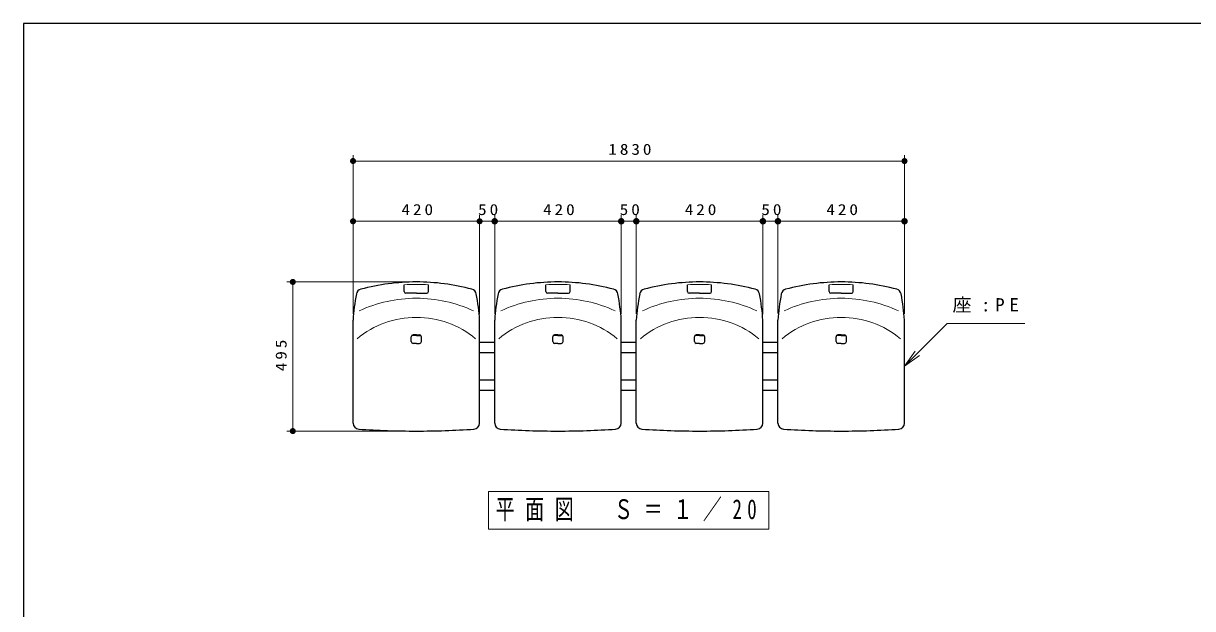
# Model space of a CAD drawing. Units: millimetres on the paper, scale 1:20. Extents: x -365 to 12, y -47 to 257.
# Drawn here: x -365 to -171, y 159.8 to 257 of the extents above; entities that cross this region are included whole.
import ezdxf

# ---------------------------------------------------------------- set-up
doc = ezdxf.new("R2010")
doc.units = ezdxf.units.MM
doc.layers.add('LY_1', color=3, linetype='Continuous', lineweight=25)
doc.layers.add('LY_2', color=7, linetype='Continuous', lineweight=13)
doc.styles.add('ＭＳ ゴシック', font='')
doc.styles.get('ＭＳ ゴシック').set_extended_font_data('MS Gothic')

# ---------------------------------------------------------------- blocks, each defined once
blk = doc.blocks.new('filled_dot')
at = {"color": 0, "linetype": 'Continuous', "lineweight": -2, "const_width": 1.25}
blk.add_lwpolyline([(-0.625, 0, 1), (0.625, 0, 1)], format="xyb", close=True, dxfattribs=at)

msp = doc.modelspace()

# ---------------------------------------------------------------- linework, layer by layer
at = {"layer": 'LY_1', "color": 7, "lineweight": 13}
for p, q in [((-310.298, 208.76), (-310.298, 235.148)), ((-218.798, 208.76), (-218.798, 235.148)), ((-310.298, 234.148), (-218.798, 234.148)), ((-289.298, 208.717), (-289.298, 225.148)), ((-286.798, 208.76), (-286.798, 225.148)), ((-265.798, 208.76), (-265.798, 225.148)), ((-263.298, 208.76), (-263.298, 225.148)), ((-242.298, 208.717), (-242.298, 225.148)), ((-239.798, 208.833), (-239.798, 225.148)), ((-310.298, 224.148), (-289.298, 224.148)), ((-289.298, 224.148), (-286.798, 224.148)), ((-286.798, 224.148), (-265.798, 224.148)), ((-265.798, 224.148), (-263.298, 224.148)), ((-263.298, 224.148), (-242.298, 224.148)), ((-242.298, 224.148), (-239.798, 224.148)), ((-239.798, 224.148), (-218.798, 224.148)), ((-300.798, 214.073), (-321.298, 214.073)), ((-320.298, 189.323), (-320.298, 214.073)), ((-218.798, 200.099), (-217.03, 202.574)), ((-218.798, 200.099), (-216.677, 202.221)), ((-216.323, 201.867), (-218.798, 200.099)), ((-300.798, 189.323), (-321.298, 189.323)), ((-241.298, 179.309), (-287.798, 179.309)), ((-287.798, 179.309), (-287.798, 173.009)), ((-241.298, 173.009), (-241.298, 179.309)), ((-287.798, 173.009), (-241.298, 173.009))]:
    msp.add_line(p, q, dxfattribs=at)
at = {"layer": 'LY_1'}
for p, q in [((-301.798, 212.461), (-301.798, 213.615)), ((-297.798, 212.461), (-297.798, 213.615)), ((-278.298, 212.461), (-278.298, 213.615)), ((-274.298, 212.461), (-274.298, 213.615)), ((-254.798, 212.461), (-254.798, 213.615)), ((-250.798, 212.461), (-250.798, 213.615)), ((-231.298, 212.461), (-231.298, 213.615)), ((-227.298, 212.461), (-227.298, 213.615)), ((-299.798, 212.211), (-301.548, 212.211)), ((-299.798, 212.211), (-298.048, 212.211)), ((-276.298, 212.211), (-278.048, 212.211)), ((-276.298, 212.211), (-274.548, 212.211)), ((-252.798, 212.211), (-254.548, 212.211)), ((-252.798, 212.211), (-251.048, 212.211)), ((-229.298, 212.211), (-231.048, 212.211)), ((-229.298, 212.211), (-227.548, 212.211)), ((-310.298, 190.632), (-310.298, 207.717)), ((-289.298, 190.632), (-289.298, 207.717)), ((-286.798, 190.632), (-286.798, 207.717)), ((-265.798, 190.632), (-265.798, 207.717)), ((-263.298, 190.632), (-263.298, 207.717)), ((-242.298, 190.632), (-242.298, 207.717)), ((-239.798, 190.632), (-239.798, 207.717)), ((-218.798, 190.632), (-218.798, 207.717)), ((-300.648, 204.175), (-300.648, 204.975)), ((-299.798, 205.159), (-300.585, 205.159)), ((-299.798, 205.275), (-300.348, 205.275)), ((-299.798, 203.875), (-300.348, 203.875)), ((-299.798, 205.275), (-299.248, 205.275)), ((-299.798, 205.159), (-299.011, 205.159)), ((-299.798, 203.875), (-299.248, 203.875)), ((-298.948, 204.175), (-298.948, 204.975)), ((-289.298, 204.073), (-286.798, 204.073)), ((-277.148, 204.175), (-277.148, 204.975)), ((-276.298, 205.159), (-277.085, 205.159)), ((-276.298, 205.275), (-276.848, 205.275)), ((-276.298, 203.875), (-276.848, 203.875)), ((-276.298, 205.275), (-275.748, 205.275)), ((-276.298, 205.159), (-275.511, 205.159)), ((-276.298, 203.875), (-275.748, 203.875)), ((-275.448, 204.175), (-275.448, 204.975)), ((-265.798, 204.073), (-263.298, 204.073)), ((-253.648, 204.175), (-253.648, 204.975)), ((-252.798, 205.159), (-253.585, 205.159)), ((-252.798, 205.275), (-253.348, 205.275)), ((-252.798, 203.875), (-253.348, 203.875)), ((-252.798, 205.275), (-252.248, 205.275)), ((-252.798, 205.159), (-252.011, 205.159)), ((-252.798, 203.875), (-252.248, 203.875)), ((-251.948, 204.175), (-251.948, 204.975)), ((-242.298, 204.073), (-239.798, 204.073)), ((-230.148, 204.175), (-230.148, 204.975)), ((-229.298, 205.159), (-230.085, 205.159)), ((-229.298, 205.275), (-229.848, 205.275)), ((-229.298, 203.875), (-229.848, 203.875)), ((-229.298, 205.275), (-228.748, 205.275)), ((-229.298, 205.159), (-228.511, 205.159)), ((-229.298, 203.875), (-228.748, 203.875)), ((-228.448, 204.175), (-228.448, 204.975)), ((-289.298, 202.373), (-286.798, 202.373)), ((-265.798, 202.373), (-263.298, 202.373)), ((-242.298, 202.373), (-239.798, 202.373)), ((-289.298, 197.823), (-286.798, 197.823)), ((-289.298, 196.123), (-286.798, 196.123)), ((-265.798, 197.823), (-263.298, 197.823)), ((-265.798, 196.123), (-263.298, 196.123)), ((-242.298, 197.823), (-239.798, 197.823)), ((-242.298, 196.123), (-239.798, 196.123))]:
    msp.add_line(p, q, dxfattribs=at)
at = {"layer": 'LY_1', "color": 7, "lineweight": 13}
msp.add_lwpolyline([(-218.798, 200.099), (-211.727, 207.17), (-198.83, 207.17)], dxfattribs=at)
at = {"layer": 'LY_1'}
for centre, radius, start, end in [((-299.798, 178.478), 35.595, 89.99988, 105.01314), ((-299.798, 178.478), 35.595, 74.98675, 90), ((-276.298, 178.478), 35.595, 89.99988, 105.01314), ((-276.298, 178.478), 35.595, 74.98675, 90), ((-252.798, 178.478), 35.595, 89.99988, 105.01314), ((-252.798, 178.478), 35.595, 74.98675, 90), ((-229.298, 178.478), 35.595, 89.99988, 105.01314), ((-229.298, 178.478), 35.595, 74.98675, 90), ((-274.624, 205.386), 35.75, 169.20931, 176.262), ((-308.76, 211.892), 1, 105.01315, 169.20931), ((-301.548, 212.461), 0.25, 179.99991, 269.99989), ((-298.048, 212.461), 0.25, 270, 359.99998), ((-290.837, 211.892), 1, 10.79057, 74.98674), ((-324.972, 205.386), 35.75, 3.73788, 10.79057), ((-251.124, 205.386), 35.75, 169.20931, 176.262), ((-285.26, 211.892), 1, 105.01315, 169.20931), ((-278.048, 212.461), 0.25, 179.99991, 269.99989), ((-274.548, 212.461), 0.25, 270, 359.99998), ((-267.337, 211.892), 1, 10.79057, 74.98674), ((-301.472, 205.386), 35.75, 3.73788, 10.79057), ((-227.624, 205.386), 35.75, 169.20931, 176.262), ((-261.76, 211.892), 1, 105.01315, 169.20931), ((-254.548, 212.461), 0.25, 179.99991, 269.99989), ((-251.048, 212.461), 0.25, 270, 359.99998), ((-243.837, 211.892), 1, 10.79057, 74.98674), ((-277.972, 205.386), 35.75, 3.73788, 10.79057), ((-204.124, 205.386), 35.75, 169.20931, 176.262), ((-238.26, 211.892), 1, 105.01315, 169.20931), ((-231.048, 212.461), 0.25, 179.99991, 269.99989), ((-227.548, 212.461), 0.25, 270, 359.99998), ((-220.337, 211.892), 1, 10.79057, 74.98674), ((-254.472, 205.386), 35.75, 3.73788, 10.79057), ((-309.298, 207.76), 1, 175.76983, 179.99991), ((-290.298, 207.76), 1, 359.99998, 4.23006), ((-285.798, 207.76), 1, 175.76983, 179.99991), ((-266.798, 207.76), 1, 359.99998, 4.23006), ((-262.298, 207.76), 1, 175.76983, 179.99991), ((-243.298, 207.76), 1, 359.99998, 4.23006), ((-238.798, 207.76), 1, 175.76983, 179.99991), ((-219.798, 207.76), 1, 359.99998, 4.23006), ((-300.348, 204.975), 0.3, 89.99986, 179.99992), ((-300.348, 204.175), 0.3, 179.99991, 269.99989), ((-299.248, 204.975), 0.3, 359.99997, 90.00002), ((-299.248, 204.175), 0.3, 270, 359.99998), ((-276.848, 204.975), 0.3, 89.99986, 179.99992), ((-276.848, 204.175), 0.3, 179.99991, 269.99989), ((-275.748, 204.975), 0.3, 359.99997, 90.00002), ((-275.748, 204.175), 0.3, 270, 359.99998), ((-253.348, 204.975), 0.3, 89.99986, 179.99992), ((-253.348, 204.175), 0.3, 179.99991, 269.99989), ((-252.248, 204.975), 0.3, 359.99997, 90.00002), ((-252.248, 204.175), 0.3, 270, 359.99998), ((-229.848, 204.975), 0.3, 89.99986, 179.99992), ((-229.848, 204.175), 0.3, 179.99991, 269.99989), ((-228.748, 204.975), 0.3, 359.99997, 90.00002), ((-228.748, 204.175), 0.3, 270, 359.99998), ((-309.298, 190.632), 1, 179.99989, 266.26956), ((-290.298, 190.632), 1, 273.73033, 0), ((-285.798, 190.632), 1, 179.99989, 266.26956), ((-266.798, 190.632), 1, 273.73033, 0), ((-262.298, 190.632), 1, 179.99989, 266.26956), ((-243.298, 190.632), 1, 273.73033, 0), ((-238.798, 190.632), 1, 179.99989, 266.26956), ((-219.798, 190.632), 1, 273.73033, 0), ((-299.798, 336.341), 147.018, 266.26956, 269.99989), ((-299.798, 336.341), 147.018, 270, 273.73033), ((-276.298, 336.341), 147.018, 266.26956, 269.99989), ((-276.298, 336.341), 147.018, 270, 273.73033), ((-252.798, 336.341), 147.018, 266.26956, 269.99989), ((-252.798, 336.341), 147.018, 270, 273.73033), ((-229.298, 336.341), 147.018, 266.26956, 269.99989), ((-229.298, 336.341), 147.018, 270, 273.73033)]:
    msp.add_arc(centre, radius, start, end, dxfattribs=at)
at = {"layer": 'LY_1', "color": 7, "lineweight": 13}
for centre, radius, start, end in [((-299.798, 178.806), 34.867, 89.99991, 93.28784), ((-299.798, 178.806), 34.867, 86.71205, 89.99998), ((-276.298, 178.806), 34.867, 89.99991, 93.28784), ((-276.298, 178.806), 34.867, 86.71205, 89.99998), ((-252.798, 178.806), 34.867, 89.99991, 93.28784), ((-252.798, 178.806), 34.867, 86.71205, 89.99998), ((-229.298, 178.806), 34.867, 89.99991, 93.28784), ((-229.298, 178.806), 34.867, 86.71205, 89.99998), ((-299.798, 188.871), 22.502, 89.99991, 114.95011), ((-299.798, 188.871), 22.502, 65.04978, 89.99998), ((-276.298, 188.871), 22.502, 89.99991, 114.95011), ((-276.298, 188.871), 22.502, 65.04978, 89.99998), ((-252.798, 188.871), 22.502, 89.99991, 114.95011), ((-252.798, 188.871), 22.502, 65.04978, 89.99998), ((-229.298, 188.871), 22.502, 89.99991, 114.95011), ((-229.298, 188.871), 22.502, 65.04978, 89.99998), ((-299.798, 192.84), 15.358, 89.99991, 129.77757), ((-299.798, 192.84), 15.358, 50.22232, 89.99998), ((-276.298, 192.84), 15.358, 89.99991, 129.77757), ((-276.298, 192.84), 15.358, 50.22232, 89.99998), ((-252.798, 192.84), 15.358, 89.99991, 129.77757), ((-252.798, 192.84), 15.358, 50.22232, 89.99998), ((-229.298, 192.84), 15.358, 89.99991, 129.77757), ((-229.298, 192.84), 15.358, 50.22232, 89.99998)]:
    msp.add_arc(centre, radius, start, end, dxfattribs=at)
at = {"layer": 'LY_2', "color": 20, "lineweight": 25}
for p, q in [((0, 257), (-365, 257)), ((-365, 257), (-365, 0))]:
    msp.add_line(p, q, dxfattribs=at)

# ---------------------------------------------------------------- block references
at = {"layer": 'LY_1', "color": 7, "lineweight": 13, "xscale": 0.4, "yscale": 0.4}
for p in [(-310.298, 234.148), (-310.298, 224.148)]:
    msp.add_blockref('filled_dot', p, dxfattribs=at)
at = {"layer": 'LY_1', "color": 7, "lineweight": 13}
for p, xscale, yscale, rotation in [((-218.798, 234.148), 0.4, 0.4, 180), ((-289.298, 224.148), 0.4, 0.4, 180), ((-286.798, 224.148), 0.431, 0.431, 180), ((-265.798, 224.148), 0.431, 0.431, 180), ((-263.298, 224.148), 0.431, 0.431, 180), ((-242.298, 224.148), 0.431, 0.431, 180), ((-239.798, 224.148), 0.431, 0.431, 180), ((-218.798, 224.148), 0.431, 0.431, 180), ((-320.298, 214.073), 0.4, 0.4, 270), ((-320.298, 189.323), 0.4, 0.4, 90)]:
    msp.add_blockref('filled_dot', p, dxfattribs=dict(at, xscale=xscale, yscale=yscale, rotation=rotation))

# ---------------------------------------------------------------- texts
at = {"layer": 'LY_1', "color": 7, "style": 'ＭＳ ゴシック'}
for s, insert, char_height, attachment_point in [('\\T1.33;\\W1.15;1830', (-264.125, 235.148), 1.833, 8), ('\\T1.33;\\W1.15;420', (-299.406, 225.148), 1.833, 8), ('\\T1.34;\\W1.15;50', (-287.644, 225.148), 1.833, 8), ('\\T1.33;\\W1.15;420', (-275.906, 225.148), 1.833, 8), ('\\T1.34;\\W1.15;50', (-264.144, 225.148), 1.833, 8), ('\\T1.33;\\W1.15;420', (-252.406, 225.148), 1.833, 8), ('\\T1.34;\\W1.15;50', (-240.644, 225.148), 1.833, 8), ('\\T1.33;\\W1.15;420', (-228.906, 225.148), 1.833, 8), ('\\T1.5;\\W1.05;座:PE', (-210.83, 210.17), 2.199, 4), ('\\T1.56;\\W0.7;平面図\u3000Ｓ＝１／20', (-264.548, 176.159), 3.299, 5)]:
    msp.add_mtext(s, dxfattribs=dict(at, insert=insert, char_height=char_height, attachment_point=attachment_point))
at = {"layer": 'LY_1', "color": 7, "insert": (-321.298, 202.114), "char_height": 1.833, "attachment_point": 8, "rotation": 90, "style": 'ＭＳ ゴシック'}
msp.add_mtext('\\T1.33;\\W1.15;495', dxfattribs=at)

doc.saveas('drawing.dxf')
